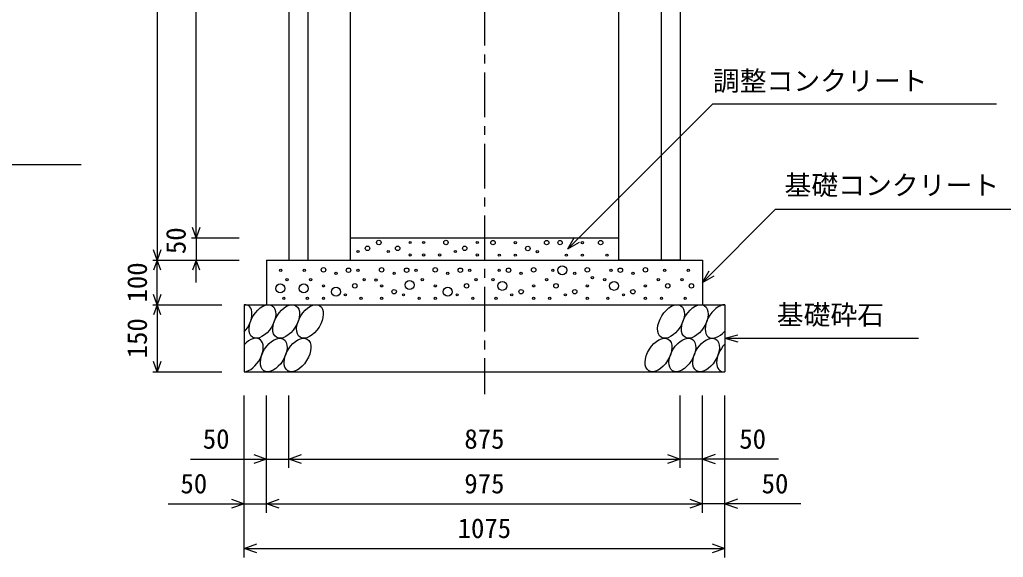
# Model space of a CAD drawing. Units: millimetres, scale not verified. Extents: x -16800 to 16800, y -5940 to 5940.
# Drawn here: x 5042 to 7242, y -2382 to -1179 of the extents above; entities that cross this region are included whole.
import ezdxf
from ezdxf.enums import TextEntityAlignment as Align

# ---------------------------------------------------------------- set-up
doc = ezdxf.new("R2010")
doc.units = ezdxf.units.MM
doc.header["$LTSCALE"] = 20
doc.linetypes.add('CHAIN1', pattern=[8, 5, -1, 1, -1])
for name, color, linetype, lineweight in [('0-0_DIM', 7, 'Continuous', 25), ('0-2_HATCH', 6, 'Continuous', 25), ('0-5_OUTLINE', 3, 'Continuous', 25)]:
    doc.layers.add(name, color=color, linetype=linetype, lineweight=lineweight)
doc.styles.add('ＭＳ ゴシック', font='')
doc.styles.get('ＭＳ ゴシック').set_extended_font_data('MS Gothic')

msp = doc.modelspace()

# ---------------------------------------------------------------- linework, layer by layer
at = {"layer": '0-0_DIM', "linetype": 'CHAIN1'}
msp.add_line((6081.78, -176.66), (6081.78, -2016.66), dxfattribs=at)
at = {"layer": '0-0_DIM'}
for p, q in [((5350.08, -226.66), (5350.08, -1716.66)), ((5436.75, -1666.66), (5436.75, -366.66)), ((6268.1, -1691.66), (6592.57, -1367.2)), ((6592.57, -1367.2), (7226.92, -1367.2)), ((4532.94, -1503.01), (5179.81, -1503.01)), ((6732.94, -1603.01), (6569.28, -1766.66)), ((6732.94, -1603.01), (7379.81, -1603.01)), ((5426.75, -1666.66), (5533.41, -1666.66)), ((5436.75, -1666.66), (5436.75, -1716.66)), ((6268.1, -1691.66), (6283.1, -1665.68)), ((6268.1, -1691.66), (6294.08, -1676.66)), ((5340.08, -1716.66), (5533.41, -1716.66)), ((5350.08, -1816.66), (5350.08, -1716.66)), ((5436.75, -1766.66), (5436.75, -1716.66)), ((6569.28, -1766.66), (6584.28, -1740.68)), ((6569.28, -1766.66), (6595.26, -1751.66)), ((5340.08, -1816.66), (5494.28, -1816.66)), ((5350.08, -1816.66), (5350.08, -1966.66)), ((6619.28, -1891.66), (6648.26, -1883.9)), ((6619.28, -1891.66), (7052.6, -1891.66)), ((6619.28, -1891.66), (6648.26, -1899.43)), ((5340.08, -1966.66), (5494.28, -1966.66)), ((5544.28, -2382.18), (5544.28, -2019.83)), ((5594.28, -2282.18), (5594.28, -2019.83)), ((5644.28, -2182.18), (5644.28, -2019.83)), ((6519.28, -2182.18), (6519.28, -2019.83)), ((6569.28, -2282.18), (6569.28, -2019.83)), ((6619.28, -2382.18), (6619.28, -2019.83)), ((5424.28, -2162.18), (5644.28, -2162.18)), ((5644.28, -2162.18), (6519.28, -2162.18)), ((6739.28, -2162.18), (6519.28, -2162.18)), ((5374.28, -2262.18), (5594.28, -2262.18)), ((5594.28, -2262.18), (6569.28, -2262.18)), ((6789.28, -2262.18), (6569.28, -2262.18)), ((5544.28, -2362.18), (6619.28, -2362.18))]:
    msp.add_line(p, q, dxfattribs=at)
for points in [[(5444.96, -1644.11), (5436.75, -1666.66), (5428.54, -1644.11)], [(5358.29, -1694.11), (5350.08, -1716.66), (5341.87, -1694.11)], [(5358.29, -1739.21), (5350.08, -1716.66), (5341.87, -1739.21)], [(5444.96, -1739.21), (5436.75, -1716.66), (5428.54, -1739.21)], [(5358.29, -1794.11), (5350.08, -1816.66), (5341.87, -1794.11)], [(5358.29, -1839.21), (5350.08, -1816.66), (5341.87, -1839.21)], [(5358.29, -1944.11), (5350.08, -1966.66), (5341.87, -1944.11)], [(5566.09, -2151.91), (5594.28, -2162.18), (5566.09, -2172.44)], [(5672.47, -2172.44), (5644.28, -2162.18), (5672.47, -2151.91)], [(6491.09, -2151.91), (6519.28, -2162.18), (6491.09, -2172.44)], [(6597.47, -2151.91), (6569.28, -2162.18), (6597.47, -2172.44)], [(5516.09, -2251.91), (5544.28, -2262.18), (5516.09, -2272.44)], [(5622.47, -2272.44), (5594.28, -2262.18), (5622.47, -2251.91)], [(6541.09, -2251.91), (6569.28, -2262.18), (6541.09, -2272.44)], [(6647.47, -2251.91), (6619.28, -2262.18), (6647.47, -2272.44)], [(5572.47, -2372.44), (5544.28, -2362.18), (5572.47, -2351.91)], [(6591.09, -2351.91), (6619.28, -2362.18), (6591.09, -2372.44)]]:
    msp.add_lwpolyline(points, dxfattribs=at)
at = {"layer": '0-2_HATCH'}
for centre, radius in [((5820.17, -1690.48), 5), ((5845.66, -1677.35), 5), ((5887.71, -1690.48), 5), ((5915.75, -1677.35), 2.5), ((5945.75, -1677.35), 2.5), ((5995.66, -1677.35), 5), ((6037.71, -1690.48), 5), ((6065.75, -1677.35), 2.5), ((6100.92, -1677.63), 5), ((6150.82, -1677.63), 2.5), ((6178.86, -1690.76), 5), ((6220.92, -1677.63), 5), ((6250.92, -1677.63), 5), ((6300.82, -1677.63), 2.5), ((6341.72, -1677.63), 5), ((5799.15, -1697.48), 2.5), ((5866.69, -1697.48), 2.5), ((5915.75, -1705.36), 2.5), ((5945.75, -1705.36), 2.5), ((5981.64, -1705.36), 2.5), ((6016.69, -1697.48), 2.5), ((6065.75, -1705.36), 2.5), ((6114.94, -1705.65), 2.5), ((6150.82, -1705.65), 2.5), ((6199.89, -1697.77), 2.5), ((6264.94, -1705.65), 2.5), ((6300.82, -1705.65), 2.5), ((6355.74, -1705.65), 2.5), ((5626.18, -1739.48), 2.5), ((5678.86, -1739.48), 2.5), ((5721.75, -1738.61), 5), ((5777.82, -1739.48), 5), ((5798.86, -1739.48), 2.5), ((5851.75, -1738.61), 5), ((5907.82, -1739.48), 5), ((5928.86, -1739.48), 2.5), ((5971.75, -1738.61), 5), ((6027.82, -1739.48), 5), ((6048.86, -1739.48), 2.5), ((6114.71, -1739.48), 2.5), ((6135.74, -1739.48), 5), ((6191.82, -1738.61), 5), ((6234.71, -1739.48), 2.5), ((6255.74, -1739.48), 10), ((6311.82, -1738.61), 5), ((6364.71, -1739.48), 2.5), ((6385.74, -1739.48), 5), ((6441.82, -1738.61), 5), ((6484.71, -1739.48), 2.5), ((6537.69, -1739.48), 2.5), ((5640.2, -1760.49), 2.5), ((5692.87, -1760.49), 2.5), ((5749.79, -1746.49), 2.5), ((5812.87, -1760.49), 2.5), ((5839.33, -1761.4), 2.5), ((5879.79, -1746.49), 2.5), ((5942.87, -1760.49), 2.5), ((5999.79, -1746.49), 2.5), ((6062.87, -1760.49), 2.5), ((6100.69, -1760.49), 2.5), ((6163.78, -1746.49), 2.5), ((6220.69, -1760.49), 2.5), ((6283.78, -1746.49), 2.5), ((6323.16, -1756.18), 2.5), ((6350.69, -1760.49), 2.5), ((6413.78, -1746.49), 2.5), ((6470.69, -1760.49), 2.5), ((6523.67, -1760.49), 2.5), ((5625.02, -1780.19), 10), ((5677.69, -1780.19), 10), ((5721.75, -1774.5), 2.5), ((5749.79, -1787.63), 10), ((5791.84, -1774.5), 5), ((5851.75, -1774.5), 2.5), ((5914.36, -1772.5), 10), ((5971.75, -1774.5), 2.5), ((5999.79, -1787.63), 10), ((6041.84, -1774.5), 5), ((6121.72, -1774.5), 10), ((6191.82, -1774.5), 2.5), ((6241.72, -1774.5), 5), ((6311.82, -1774.5), 2.5), ((6371.72, -1774.5), 10), ((6441.82, -1774.5), 2.5), ((6491.72, -1774.5), 5), ((6544.7, -1774.5), 5), ((5633.19, -1802.51), 2.5), ((5685.86, -1802.51), 2.5), ((5721.75, -1802.51), 2.5), ((5770.82, -1794.64), 2.5), ((5805.86, -1802.51), 2.5), ((5851.75, -1802.51), 2.5), ((5879.79, -1787.63), 5), ((5900.82, -1794.64), 2.5), ((5935.86, -1802.51), 2.5), ((5971.75, -1802.51), 2.5), ((6020.82, -1794.64), 2.5), ((6055.86, -1802.51), 2.5), ((6107.7, -1802.51), 2.5), ((6142.75, -1794.64), 2.5), ((6163.78, -1787.63), 5), ((6191.82, -1802.51), 2.5), ((6227.7, -1802.51), 2.5), ((6262.75, -1794.64), 2.5), ((6283.78, -1787.63), 5), ((6311.82, -1802.51), 2.5), ((6357.7, -1802.51), 2.5), ((6392.75, -1794.64), 2.5), ((6413.78, -1787.63), 5), ((6441.82, -1802.51), 2.5), ((6477.7, -1802.51), 2.5), ((6530.68, -1802.51), 2.5)]:
    msp.add_circle(centre, radius, dxfattribs=at)
for centre, start_param, end_param in [((5531.92, -1854.18), 4.385593, 6.6745444), ((6605.42, -1854.18), 0.3357715, 4.4411806), ((5557.24, -1929.17), 3.5111464, 7.548991), ((6630.74, -1929.17), 1.2110787, 3.5658734)]:
    msp.add_ellipse(centre, major_axis=(21.81, 35.31), ratio=0.5792, start_param=start_param, end_param=end_param, dxfattribs=at)
for centre in [(5585.13, -1854.18), (5638.34, -1854.18), (5691.54, -1854.18), (6499.01, -1854.18), (6552.22, -1854.18), (5610.45, -1929.17), (5663.66, -1929.17), (6471.12, -1929.17), (6524.33, -1929.17), (6577.54, -1929.17)]:
    msp.add_ellipse(centre, major_axis=(21.81, 35.31), ratio=0.5792, dxfattribs=at)
at = {"layer": '0-5_OUTLINE'}
for p, q in [((5644.28, -259.66), (5644.28, -1716.66)), ((6519.28, -259.66), (6519.28, -1716.66)), ((5686.78, -446.66), (5686.78, -1716.66)), ((6476.78, -446.66), (6476.78, -1716.66)), ((5781.78, -466.66), (5781.78, -1716.66)), ((6381.78, -466.66), (6381.78, -1716.66)), ((5781.78, -1666.66), (6381.78, -1666.66)), ((5594.28, -1716.66), (5594.28, -1816.66)), ((5594.28, -1716.66), (6569.28, -1716.66)), ((5644.28, -1716.66), (5781.78, -1716.66)), ((6519.28, -1716.66), (6381.78, -1716.66)), ((6569.28, -1716.66), (6569.28, -1816.66)), ((5544.28, -1816.66), (5544.28, -1966.66)), ((5544.28, -1816.66), (6619.28, -1816.66)), ((6619.28, -1816.66), (6619.28, -1966.66)), ((5544.28, -1966.66), (6619.28, -1966.66))]:
    msp.add_line(p, q, dxfattribs=at)

# ---------------------------------------------------------------- texts
at = {"layer": '0-0_DIM', "style": 'ＭＳ ゴシック'}
for s, p in [('調整コンクリート', (6592.57, -1350.77)), ('基礎コンクリート', (6752.94, -1584.27)), ('基礎砕石', (6735.6, -1874.49)), ('50', (5451.84, -2152.18)), ('875', (6036.78, -2152.18)), ('50', (6651.72, -2152.18)), ('50', (5401.84, -2252.18)), ('975', (6036.78, -2252.18)), ('50', (6701.72, -2252.18)), ('1075', (6021.78, -2352.18))]:
    msp.add_text(s, height=43.99, dxfattribs=at).set_placement(p, align=Align.BOTTOM_LEFT)
for s, p in [('50', (5426.75, -1703.33)), ('100', (5340.08, -1811.66)), ('150', (5340.08, -1936.66))]:
    msp.add_text(s, height=43.99, rotation=90, dxfattribs=at).set_placement(p, align=Align.BOTTOM_LEFT)

doc.saveas('drawing.dxf')
